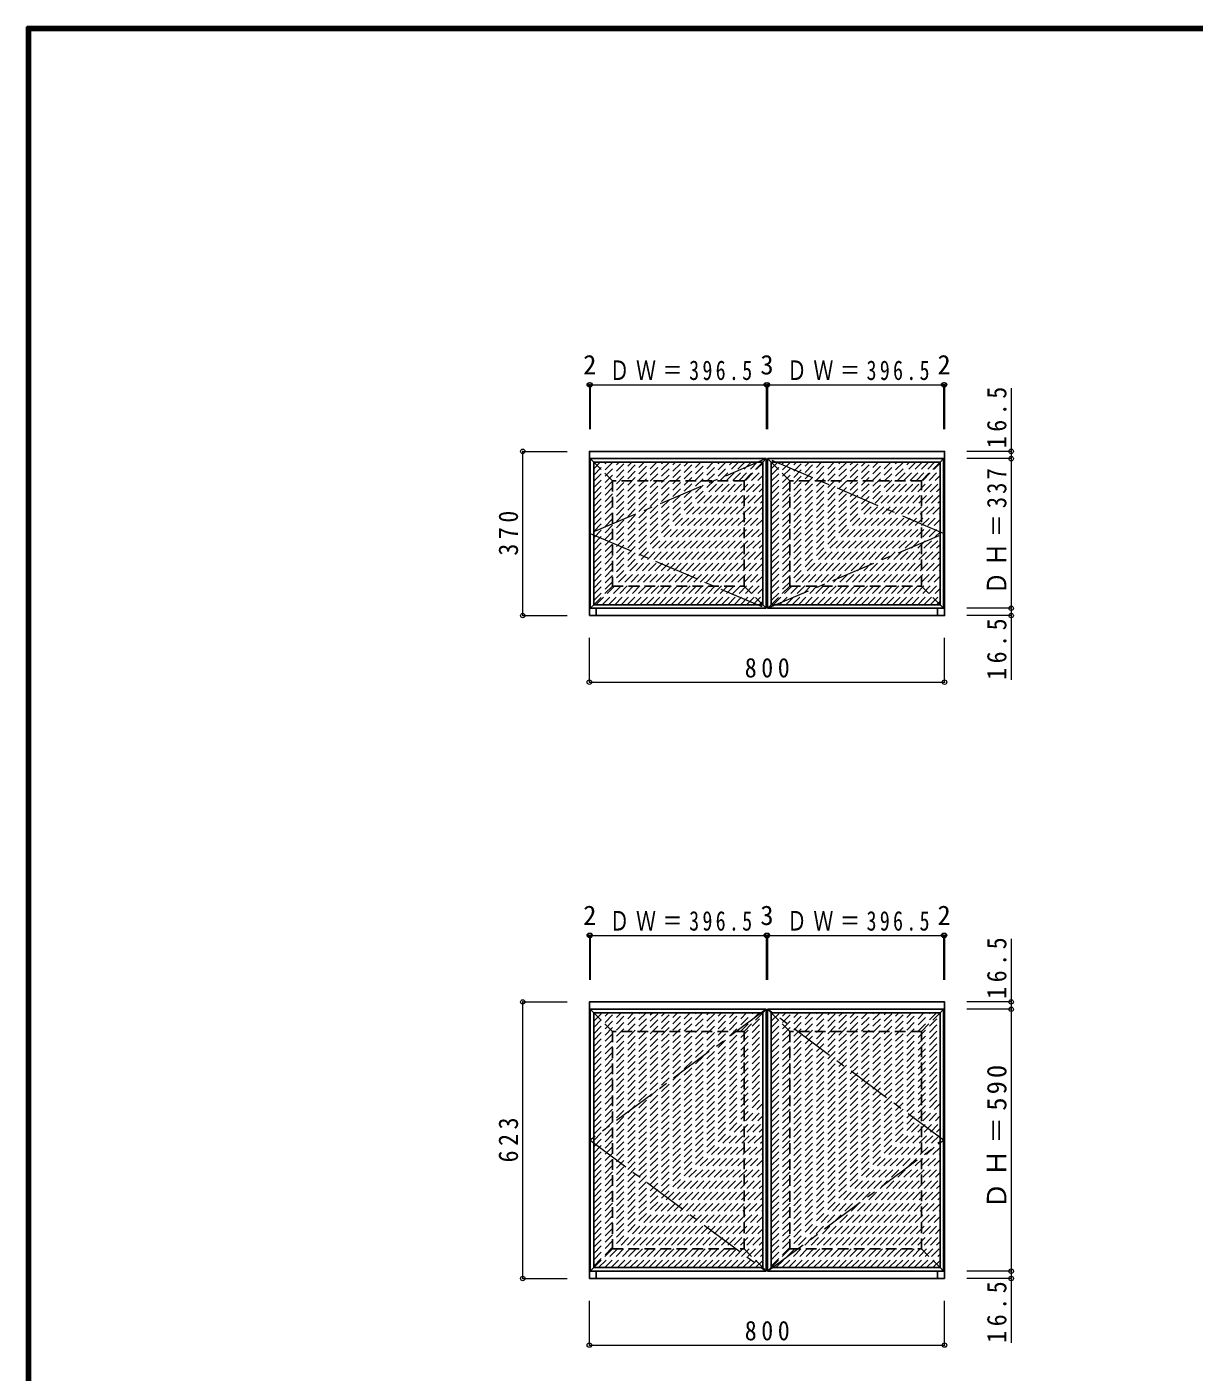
# Model space of a CAD drawing. Units: millimetres at full size, sheet at 1:20. Extents: x -4000 to 3800, y -2865 to 2783.
# Drawn here: x -4000 to -1371, y -247 to 2783 of the extents above; entities that cross this region are included whole.
import ezdxf
from ezdxf.enums import TextEntityAlignment as Align

# ---------------------------------------------------------------- set-up
doc = ezdxf.new("R2010")
doc.units = ezdxf.units.MM
doc.header["$LTSCALE"] = 20
doc.header["$PDMODE"] = 32
doc.header["$PDSIZE"] = 10
doc.linetypes.add('CHAIN1', pattern=[8, 5, -1, 1, -1])
doc.linetypes.add('DASHED1', pattern=[1.8, 1.2, -0.6])
for name, color, linetype, lineweight in [('0-1_本体', 3, 'Continuous', 25), ('0-B_寸法', 7, 'Continuous', 9), ('1-2_扉', 3, 'Continuous', 25), ('1-3_扉仕上', 3, 'Continuous', 25), ('1-C_ハッチ', 4, 'DASHED1', 9), ('F-1_枠', 6, 'Continuous', 40)]:
    doc.layers.add(name, color=color, linetype=linetype, lineweight=lineweight)
doc.styles.add('ＭＳ ゴシック', font='')
doc.styles.get('ＭＳ ゴシック').set_extended_font_data('MS Gothic')

msp = doc.modelspace()

# ---------------------------------------------------------------- linework, layer by layer
at = {"layer": '0-1_本体'}
for p, q in [((-2717.74, 1473.78), (-2717.74, 1457.28)), ((-1948.74, 1457.28), (-1948.74, 1473.78)), ((-2717.74, -19.46), (-2717.74, -35.96)), ((-1948.74, -35.96), (-1948.74, -19.46)), ((-2733.24, -35.96), (-1933.24, -35.96))]:
    msp.add_line(p, q, dxfattribs=at)
msp.add_lwpolyline([(-2733.24, 1457.28), (-1933.24, 1457.28), (-1933.24, 1827.28), (-2733.24, 1827.28)], close=True, dxfattribs=at)
msp.add_lwpolyline([(-1933.24, -35.96), (-1933.24, 587.04), (-2733.24, 587.04), (-2733.24, -35.96)], dxfattribs=at)
at = {"layer": '0-B_寸法', "color": 4}
for p, q in [((-2733.24, 1977.28), (-2731.24, 1977.28)), ((-2733.24, 1977.28), (-2733.24, 1877.28)), ((-2731.24, 1977.28), (-2731.24, 1877.28)), ((-2731.24, 1977.28), (-2334.74, 1977.28)), ((-2334.74, 1977.28), (-2334.74, 1877.28)), ((-2334.74, 1977.28), (-2331.74, 1977.28)), ((-2331.74, 1977.28), (-2331.74, 1877.28)), ((-2331.74, 1977.28), (-1935.24, 1977.28)), ((-1935.24, 1977.28), (-1935.24, 1877.28)), ((-1935.24, 1977.28), (-1933.24, 1977.28)), ((-1933.24, 1977.28), (-1933.24, 1877.28)), ((-1783.24, 1969.28), (-1783.24, 1312.45)), ((-2883.24, 1457.28), (-2883.24, 1827.28)), ((-2883.24, 1827.28), (-2783.24, 1827.28)), ((-1783.24, 1827.28), (-1883.24, 1827.28)), ((-1783.24, 1810.78), (-1883.24, 1810.78)), ((-2883.24, 1457.28), (-2783.24, 1457.28)), ((-1783.24, 1473.78), (-1883.24, 1473.78)), ((-1783.24, 1457.28), (-1883.24, 1457.28)), ((-2733.24, 1307.28), (-2733.24, 1407.28)), ((-1933.24, 1307.28), (-1933.24, 1407.28)), ((-2733.24, 1307.28), (-1933.24, 1307.28)), ((-2733.24, 737.04), (-2731.24, 737.04)), ((-2733.24, 737.04), (-2733.24, 637.04)), ((-2731.24, 737.04), (-2731.24, 637.04)), ((-2731.24, 737.04), (-2334.74, 737.04)), ((-2334.74, 737.04), (-2334.74, 637.04)), ((-2334.74, 737.04), (-2331.74, 737.04)), ((-2331.74, 737.04), (-2331.74, 637.04)), ((-2331.74, 737.04), (-1935.24, 737.04)), ((-1935.24, 737.04), (-1935.24, 637.04)), ((-1935.24, 737.04), (-1933.24, 737.04)), ((-1933.24, 737.04), (-1933.24, 637.04)), ((-1783.24, 729.04), (-1783.24, -180.79)), ((-2883.24, -35.96), (-2883.24, 587.04)), ((-2883.24, 587.04), (-2783.24, 587.04)), ((-1783.24, 587.04), (-1883.24, 587.04)), ((-1783.24, 570.54), (-1883.24, 570.54)), ((-1783.24, -19.46), (-1883.24, -19.46)), ((-2883.24, -35.96), (-2783.24, -35.96)), ((-1783.24, -35.96), (-1883.24, -35.96)), ((-2733.24, -185.96), (-2733.24, -85.96)), ((-1933.24, -185.96), (-1933.24, -85.96)), ((-2733.24, -185.96), (-1933.24, -185.96))]:
    msp.add_line(p, q, dxfattribs=at)
at = {"layer": '0-B_寸法'}
for p in [(-2733.24, 1977.28), (-2731.24, 1977.28), (-2334.74, 1977.28), (-2331.74, 1977.28), (-1935.24, 1977.28), (-1933.24, 1977.28), (-2883.24, 1827.28), (-1783.24, 1827.28), (-1783.24, 1810.78), (-2883.24, 1457.28), (-1783.24, 1473.78), (-1783.24, 1457.28), (-2733.24, 1307.28), (-1933.24, 1307.28), (-2733.24, 737.04), (-2731.24, 737.04), (-2334.74, 737.04), (-2331.74, 737.04), (-1935.24, 737.04), (-1933.24, 737.04), (-2883.24, 587.04), (-1783.24, 587.04), (-1783.24, 570.54), (-1783.24, -19.46), (-2883.24, -35.96), (-1783.24, -35.96), (-2733.24, -185.96), (-1933.24, -185.96)]:
    msp.add_point(p, dxfattribs=at)
at = {"layer": '1-2_扉'}
for p, q in [((-2334.74, 1473.78), (-2334.74, 1810.78)), ((-2331.74, 1473.78), (-2331.74, 1810.78)), ((-1935.24, 1810.78), (-2331.74, 1810.78)), ((-1935.24, 1473.78), (-1935.24, 1810.78)), ((-2331.74, 1473.78), (-1935.24, 1473.78)), ((-2334.74, -19.46), (-2334.74, 570.54)), ((-2331.74, -19.46), (-2331.74, 570.54)), ((-1935.24, 570.54), (-2331.74, 570.54)), ((-1935.24, -19.46), (-1935.24, 570.54)), ((-2731.24, -19.46), (-2334.74, -19.46)), ((-2331.74, -19.46), (-1935.24, -19.46))]:
    msp.add_line(p, q, dxfattribs=at)
for points in [[(-2334.74, 1810.78), (-2731.24, 1810.78), (-2731.24, 1473.78), (-2334.74, 1473.78)], [(-2334.74, 570.54), (-2731.24, 570.54), (-2731.24, -19.46)]]:
    msp.add_lwpolyline(points, dxfattribs=at)
at = {"layer": '1-2_扉', "color": 4, "linetype": 'CHAIN1', "lineweight": 9}
for points in [[(-2334.74, 1810.78), (-2731.24, 1642.28), (-2334.74, 1473.78)], [(-2331.74, 1473.78), (-1935.24, 1642.28), (-2331.74, 1810.78)], [(-2334.74, 570.54), (-2731.24, 275.54), (-2334.74, -19.46)], [(-2331.74, -19.46), (-1935.24, 275.54), (-2331.74, 570.54)]]:
    msp.add_lwpolyline(points, dxfattribs=at)
at = {"layer": '1-3_扉仕上'}
for p, q in [((-2723.24, 1802.78), (-2731.24, 1810.78)), ((-2342.74, 1802.78), (-2723.24, 1802.78)), ((-2342.74, 1802.78), (-2334.74, 1810.78)), ((-2342.74, 1481.78), (-2342.74, 1802.78)), ((-2323.74, 1802.78), (-2331.74, 1810.78)), ((-1943.24, 1802.78), (-2323.74, 1802.78)), ((-1943.24, 1802.78), (-1935.24, 1810.78)), ((-1943.24, 1481.78), (-1943.24, 1802.78)), ((-2723.24, 1481.78), (-2731.24, 1473.78)), ((-2342.74, 1481.78), (-2334.74, 1473.78)), ((-2323.74, 1481.78), (-2331.74, 1473.78)), ((-1943.24, 1481.78), (-1935.24, 1473.78)), ((-2723.24, 562.54), (-2731.24, 570.54)), ((-2342.74, 562.54), (-2723.24, 562.54)), ((-2342.74, 562.54), (-2334.74, 570.54)), ((-2342.74, -11.46), (-2342.74, 562.54)), ((-2323.74, 562.54), (-2331.74, 570.54)), ((-1943.24, 562.54), (-2323.74, 562.54)), ((-1943.24, 562.54), (-1935.24, 570.54)), ((-1943.24, -11.46), (-1943.24, 562.54)), ((-2723.24, -11.46), (-2731.24, -19.46)), ((-2323.74, -11.46), (-2331.74, -19.46))]:
    msp.add_line(p, q, dxfattribs=at)
at = {"layer": '1-3_扉仕上', "linetype": 'DASHED1'}
for p, q in [((-2681.24, 1760.78), (-2723.24, 1802.78)), ((-2384.74, 1760.78), (-2342.74, 1802.78)), ((-2281.74, 1760.78), (-2323.74, 1802.78)), ((-1985.24, 1760.78), (-1943.24, 1802.78)), ((-2681.24, 1523.78), (-2723.24, 1481.78)), ((-2384.74, 1523.78), (-2342.74, 1481.78)), ((-2281.74, 1523.78), (-2323.74, 1481.78)), ((-1985.24, 1523.78), (-1943.24, 1481.78)), ((-2384.74, 520.54), (-2342.74, 562.54)), ((-1985.24, 520.54), (-1943.24, 562.54)), ((-2681.24, 30.54), (-2723.24, -11.46)), ((-2384.74, 30.54), (-2342.74, -11.46)), ((-2281.74, 30.54), (-2323.74, -11.46)), ((-1985.24, 30.54), (-1943.24, -11.46))]:
    msp.add_line(p, q, dxfattribs=at)
at = {"layer": '1-3_扉仕上'}
for points in [[(-2723.24, 1802.78), (-2723.24, 1481.78), (-2342.74, 1481.78)], [(-2323.74, 1802.78), (-2323.74, 1481.78), (-1943.24, 1481.78)], [(-2723.24, 562.54), (-2723.24, -11.46), (-2342.74, -11.46), (-2334.74, -19.46)], [(-2323.74, 562.54), (-2323.74, -11.46), (-1943.24, -11.46), (-1935.24, -19.46)]]:
    msp.add_lwpolyline(points, dxfattribs=at)
at = {"layer": '1-3_扉仕上', "linetype": 'DASHED1'}
for points in [[(-2384.74, 1760.78), (-2681.24, 1760.78), (-2681.24, 1523.78), (-2384.74, 1523.78)], [(-1985.24, 1760.78), (-2281.74, 1760.78), (-2281.74, 1523.78), (-1985.24, 1523.78)]]:
    msp.add_lwpolyline(points, close=True, dxfattribs=at)
for points in [[(-2384.74, 520.54), (-2681.24, 520.54), (-2723.24, 562.54)], [(-1985.24, 520.54), (-2281.74, 520.54), (-2323.74, 562.54)], [(-2681.24, 520.54), (-2681.24, 30.54), (-2384.74, 30.54), (-2384.74, 520.54)], [(-2281.74, 520.54), (-2281.74, 30.54), (-1985.24, 30.54), (-1985.24, 520.54)]]:
    msp.add_lwpolyline(points, dxfattribs=at)
at = {"layer": '1-C_ハッチ'}
for p, q in [((-2723.24, 1491.12), (-2411.58, 1802.78)), ((-2723.24, 1505.26), (-2425.72, 1802.78)), ((-2723.24, 1519.4), (-2439.86, 1802.78)), ((-2723.24, 1533.55), (-2454.01, 1802.78)), ((-2723.24, 1547.69), (-2468.15, 1802.78)), ((-2723.24, 1561.83), (-2482.29, 1802.78)), ((-2723.24, 1575.97), (-2496.43, 1802.78)), ((-2723.24, 1590.12), (-2510.58, 1802.78)), ((-2723.24, 1604.26), (-2524.72, 1802.78)), ((-2723.24, 1618.4), (-2538.86, 1802.78)), ((-2723.24, 1632.54), (-2553, 1802.78)), ((-2723.24, 1646.68), (-2567.14, 1802.78)), ((-2723.24, 1660.83), (-2581.29, 1802.78)), ((-2723.24, 1674.97), (-2595.43, 1802.78)), ((-2723.24, 1689.11), (-2609.57, 1802.78)), ((-2723.24, 1703.25), (-2623.71, 1802.78)), ((-2723.24, 1717.39), (-2637.85, 1802.78)), ((-2723.24, 1731.54), (-2652, 1802.78)), ((-2723.24, 1745.68), (-2666.14, 1802.78)), ((-2723.24, 1759.82), (-2680.28, 1802.78)), ((-2723.24, 1773.96), (-2694.42, 1802.78)), ((-2723.24, 1788.1), (-2708.57, 1802.78)), ((-2723.24, 1802.25), (-2722.71, 1802.78)), ((-2718.44, 1481.78), (-2397.44, 1802.78)), ((-2704.3, 1481.78), (-2383.3, 1802.78)), ((-2690.15, 1481.78), (-2369.15, 1802.78)), ((-2676.01, 1481.78), (-2355.01, 1802.78)), ((-2661.87, 1481.78), (-2342.74, 1800.91)), ((-2323.74, 1491.12), (-2012.08, 1802.78)), ((-2323.74, 1505.26), (-2026.22, 1802.78)), ((-2323.74, 1519.4), (-2040.36, 1802.78)), ((-2323.74, 1533.55), (-2054.51, 1802.78)), ((-2323.74, 1547.69), (-2068.65, 1802.78)), ((-2323.74, 1561.83), (-2082.79, 1802.78)), ((-2323.74, 1575.97), (-2096.93, 1802.78)), ((-2323.74, 1590.12), (-2111.08, 1802.78)), ((-2323.74, 1604.26), (-2125.22, 1802.78)), ((-2323.74, 1618.4), (-2139.36, 1802.78)), ((-2323.74, 1632.54), (-2153.5, 1802.78)), ((-2323.74, 1646.68), (-2167.64, 1802.78)), ((-2323.74, 1660.83), (-2181.79, 1802.78)), ((-2323.74, 1674.97), (-2195.93, 1802.78)), ((-2323.74, 1689.11), (-2210.07, 1802.78)), ((-2323.74, 1703.25), (-2224.21, 1802.78)), ((-2323.74, 1717.39), (-2238.35, 1802.78)), ((-2323.74, 1731.54), (-2252.5, 1802.78)), ((-2323.74, 1745.68), (-2266.64, 1802.78)), ((-2323.74, 1759.82), (-2280.78, 1802.78)), ((-2323.74, 1773.96), (-2294.92, 1802.78)), ((-2323.74, 1788.1), (-2309.07, 1802.78)), ((-2323.74, 1802.25), (-2323.21, 1802.78)), ((-2318.94, 1481.78), (-1997.94, 1802.78)), ((-2304.8, 1481.78), (-1983.8, 1802.78)), ((-2290.65, 1481.78), (-1969.65, 1802.78)), ((-2276.51, 1481.78), (-1955.51, 1802.78)), ((-2262.37, 1481.78), (-1943.24, 1800.91)), ((-2647.73, 1481.78), (-2342.74, 1786.77)), ((-2633.59, 1481.78), (-2342.74, 1772.63)), ((-2619.44, 1481.78), (-2342.74, 1758.48)), ((-2248.23, 1481.78), (-1943.24, 1786.77)), ((-2234.09, 1481.78), (-1943.24, 1772.63)), ((-2219.94, 1481.78), (-1943.24, 1758.48)), ((-2605.3, 1481.78), (-2342.74, 1744.34)), ((-2591.16, 1481.78), (-2342.74, 1730.2)), ((-2205.8, 1481.78), (-1943.24, 1744.34)), ((-2191.66, 1481.78), (-1943.24, 1730.2)), ((-2577.02, 1481.78), (-2342.74, 1716.06)), ((-2562.87, 1481.78), (-2342.74, 1701.91)), ((-2177.52, 1481.78), (-1943.24, 1716.06)), ((-2163.37, 1481.78), (-1943.24, 1701.91)), ((-2548.73, 1481.78), (-2342.74, 1687.77)), ((-2534.59, 1481.78), (-2342.74, 1673.63)), ((-2149.23, 1481.78), (-1943.24, 1687.77)), ((-2135.09, 1481.78), (-1943.24, 1673.63)), ((-2520.45, 1481.78), (-2342.74, 1659.49)), ((-2506.31, 1481.78), (-2342.74, 1645.35)), ((-2120.95, 1481.78), (-1943.24, 1659.49)), ((-2106.81, 1481.78), (-1943.24, 1645.35)), ((-2492.16, 1481.78), (-2342.74, 1631.2)), ((-2478.02, 1481.78), (-2342.74, 1617.06)), ((-2092.66, 1481.78), (-1943.24, 1631.2)), ((-2078.52, 1481.78), (-1943.24, 1617.06)), ((-2463.88, 1481.78), (-2342.74, 1602.92)), ((-2449.74, 1481.78), (-2342.74, 1588.78)), ((-2064.38, 1481.78), (-1943.24, 1602.92)), ((-2050.24, 1481.78), (-1943.24, 1588.78)), ((-2435.6, 1481.78), (-2342.74, 1574.64)), ((-2421.45, 1481.78), (-2342.74, 1560.49)), ((-2407.31, 1481.78), (-2342.74, 1546.35)), ((-2036.1, 1481.78), (-1943.24, 1574.64)), ((-2021.95, 1481.78), (-1943.24, 1560.49)), ((-2007.81, 1481.78), (-1943.24, 1546.35)), ((-2393.17, 1481.78), (-2342.74, 1532.21)), ((-2379.03, 1481.78), (-2342.74, 1518.07)), ((-1993.67, 1481.78), (-1943.24, 1532.21)), ((-1979.53, 1481.78), (-1943.24, 1518.07)), ((-2364.89, 1481.78), (-2342.74, 1503.92)), ((-2350.74, 1481.78), (-2342.74, 1489.78)), ((-1965.39, 1481.78), (-1943.24, 1503.92)), ((-1951.24, 1481.78), (-1943.24, 1489.78)), ((-2723.24, 190.04), (-2350.74, 562.54)), ((-2723.24, 204.19), (-2364.89, 562.54)), ((-2723.24, 218.33), (-2379.03, 562.54)), ((-2723.24, 232.47), (-2393.17, 562.54)), ((-2723.24, 246.61), (-2407.31, 562.54)), ((-2723.24, 260.75), (-2421.45, 562.54)), ((-2723.24, 274.9), (-2435.6, 562.54)), ((-2723.24, 289.04), (-2449.74, 562.54)), ((-2723.24, 303.18), (-2463.88, 562.54)), ((-2723.24, 317.32), (-2478.02, 562.54)), ((-2723.24, 331.46), (-2492.16, 562.54)), ((-2723.24, 345.61), (-2506.31, 562.54)), ((-2723.24, 359.75), (-2520.45, 562.54)), ((-2723.24, 373.89), (-2534.59, 562.54)), ((-2723.24, 388.03), (-2548.73, 562.54)), ((-2723.24, 402.18), (-2562.88, 562.54)), ((-2723.24, 416.32), (-2577.02, 562.54)), ((-2723.24, 430.46), (-2591.16, 562.54)), ((-2723.24, 444.6), (-2605.3, 562.54)), ((-2723.24, 458.74), (-2619.44, 562.54)), ((-2723.24, 472.89), (-2633.59, 562.54)), ((-2723.24, 487.03), (-2647.73, 562.54)), ((-2723.24, 501.17), (-2661.87, 562.54)), ((-2723.24, 515.31), (-2676.01, 562.54)), ((-2723.24, 529.45), (-2690.15, 562.54)), ((-2723.24, 543.6), (-2704.3, 562.54)), ((-2723.24, 557.74), (-2718.44, 562.54)), ((-2723.24, 175.9), (-2342.74, 556.4)), ((-2323.74, 190.04), (-1951.24, 562.54)), ((-2323.74, 204.19), (-1965.39, 562.54)), ((-2323.74, 218.33), (-1979.53, 562.54)), ((-2323.74, 232.47), (-1993.67, 562.54)), ((-2323.74, 246.61), (-2007.81, 562.54)), ((-2323.74, 260.75), (-2021.95, 562.54)), ((-2323.74, 274.9), (-2036.1, 562.54)), ((-2323.74, 289.04), (-2050.24, 562.54)), ((-2323.74, 303.18), (-2064.38, 562.54)), ((-2323.74, 317.32), (-2078.52, 562.54)), ((-2323.74, 331.46), (-2092.66, 562.54)), ((-2323.74, 345.61), (-2106.81, 562.54)), ((-2323.74, 359.75), (-2120.95, 562.54)), ((-2323.74, 373.89), (-2135.09, 562.54)), ((-2323.74, 388.03), (-2149.23, 562.54)), ((-2323.74, 402.18), (-2163.38, 562.54)), ((-2323.74, 416.32), (-2177.52, 562.54)), ((-2323.74, 430.46), (-2191.66, 562.54)), ((-2323.74, 444.6), (-2205.8, 562.54)), ((-2323.74, 458.74), (-2219.94, 562.54)), ((-2323.74, 472.89), (-2234.09, 562.54)), ((-2323.74, 487.03), (-2248.23, 562.54)), ((-2323.74, 501.17), (-2262.37, 562.54)), ((-2323.74, 515.31), (-2276.51, 562.54)), ((-2323.74, 529.45), (-2290.65, 562.54)), ((-2323.74, 543.6), (-2304.8, 562.54)), ((-2323.74, 557.74), (-2318.94, 562.54)), ((-2323.74, 175.9), (-1943.24, 556.4)), ((-2723.24, 161.76), (-2342.74, 542.26)), ((-2723.24, 147.62), (-2342.74, 528.12)), ((-2323.74, 161.76), (-1943.24, 542.26)), ((-2323.74, 147.62), (-1943.24, 528.12)), ((-2723.24, 133.48), (-2342.74, 513.98)), ((-2723.24, 119.33), (-2342.74, 499.83)), ((-2723.24, 105.19), (-2342.74, 485.69)), ((-2323.74, 133.48), (-1943.24, 513.98)), ((-2323.74, 119.33), (-1943.24, 499.83)), ((-2323.74, 105.19), (-1943.24, 485.69)), ((-2723.24, 91.05), (-2342.74, 471.55)), ((-2723.24, 76.91), (-2342.74, 457.41)), ((-2323.74, 91.05), (-1943.24, 471.55)), ((-2323.74, 76.91), (-1943.24, 457.41)), ((-2723.24, 62.76), (-2342.74, 443.26)), ((-2723.24, 48.62), (-2342.74, 429.12)), ((-2323.74, 62.76), (-1943.24, 443.26)), ((-2323.74, 48.62), (-1943.24, 429.12)), ((-2723.24, 34.48), (-2342.74, 414.98)), ((-2723.24, 20.34), (-2342.74, 400.84)), ((-2323.74, 34.48), (-1943.24, 414.98)), ((-2323.74, 20.34), (-1943.24, 400.84)), ((-2723.24, 6.2), (-2342.74, 386.7)), ((-2723.24, -7.95), (-2342.74, 372.55)), ((-2323.74, 6.2), (-1943.24, 386.7)), ((-2323.74, -7.95), (-1943.24, 372.55)), ((-2712.61, -11.46), (-2342.74, 358.41)), ((-2698.47, -11.46), (-2342.74, 344.27)), ((-2313.11, -11.46), (-1943.24, 358.41)), ((-2298.97, -11.46), (-1943.24, 344.27)), ((-2684.33, -11.46), (-2342.74, 330.13)), ((-2670.18, -11.46), (-2342.74, 315.99)), ((-2284.83, -11.46), (-1943.24, 330.13)), ((-2270.68, -11.46), (-1943.24, 315.99)), ((-2656.04, -11.46), (-2342.74, 301.84)), ((-2641.9, -11.46), (-2342.74, 287.7)), ((-2627.76, -11.46), (-2342.74, 273.56)), ((-2256.54, -11.46), (-1943.24, 301.84)), ((-2242.4, -11.46), (-1943.24, 287.7)), ((-2228.26, -11.46), (-1943.24, 273.56)), ((-2613.62, -11.46), (-2342.74, 259.42)), ((-2599.47, -11.46), (-2342.74, 245.27)), ((-2214.12, -11.46), (-1943.24, 259.42)), ((-2199.97, -11.46), (-1943.24, 245.27)), ((-2585.33, -11.46), (-2342.74, 231.13)), ((-2571.19, -11.46), (-2342.74, 216.99)), ((-2185.83, -11.46), (-1943.24, 231.13)), ((-2171.69, -11.46), (-1943.24, 216.99)), ((-2557.05, -11.46), (-2342.74, 202.85)), ((-2542.91, -11.46), (-2342.74, 188.71)), ((-2157.55, -11.46), (-1943.24, 202.85)), ((-2143.41, -11.46), (-1943.24, 188.71)), ((-2528.76, -11.46), (-2342.74, 174.56)), ((-2514.62, -11.46), (-2342.74, 160.42)), ((-2129.26, -11.46), (-1943.24, 174.56)), ((-2115.12, -11.46), (-1943.24, 160.42)), ((-2500.48, -11.46), (-2342.74, 146.28)), ((-2486.34, -11.46), (-2342.74, 132.14)), ((-2100.98, -11.46), (-1943.24, 146.28)), ((-2086.84, -11.46), (-1943.24, 132.14)), ((-2472.19, -11.46), (-2342.74, 118)), ((-2458.05, -11.46), (-2342.74, 103.85)), ((-2072.69, -11.46), (-1943.24, 118)), ((-2058.55, -11.46), (-1943.24, 103.85)), ((-2443.91, -11.46), (-2342.74, 89.71)), ((-2429.77, -11.46), (-2342.74, 75.57)), ((-2415.63, -11.46), (-2342.74, 61.43)), ((-2044.41, -11.46), (-1943.24, 89.71)), ((-2030.27, -11.46), (-1943.24, 75.57)), ((-2016.13, -11.46), (-1943.24, 61.43)), ((-2401.48, -11.46), (-2342.74, 47.28)), ((-2387.34, -11.46), (-2342.74, 33.14)), ((-2001.98, -11.46), (-1943.24, 47.28)), ((-1987.84, -11.46), (-1943.24, 33.14)), ((-2373.2, -11.46), (-2342.74, 19)), ((-2359.06, -11.46), (-2342.74, 4.86)), ((-1973.7, -11.46), (-1943.24, 19)), ((-1959.56, -11.46), (-1943.24, 4.86)), ((-2344.92, -11.46), (-2342.74, -9.28)), ((-1945.42, -11.46), (-1943.24, -9.28))]:
    msp.add_line(p, q, dxfattribs=at)
at = {"layer": 'F-1_枠'}
for p, q in [((-4000, 2783.33), (3800, 2783.33)), ((-4000, 2783.33), (-4000, -2796.67)), ((-4000, 2780), (3800, 2780)), ((-4000, 2776.67), (3800, 2776.67)), ((-3996.67, 2783.33), (-3996.67, -2796.67)), ((-3993.33, 2783.33), (-3993.33, -2796.67))]:
    msp.add_line(p, q, dxfattribs=at)

# ---------------------------------------------------------------- texts
at = {"layer": '0-B_寸法', "style": 'ＭＳ ゴシック'}
for s, p in [('2', (-2747.24, 1987.28)), ('3', (-2348.24, 1987.28)), ('2', (-1949.24, 1987.28)), ('2', (-2747.24, 747.04)), ('3', (-2348.24, 747.04)), ('2', (-1949.24, 747.04))]:
    msp.add_text(s, height=43.99, dxfattribs=at).set_placement(p, align=Align.BOTTOM_LEFT)
at = {"layer": '0-B_寸法', "char_height": 43.99, "attachment_point": 7, "style": 'ＭＳ ゴシック'}
for s, insert in [('\\T1.33;\\W0.75;ＤＷ＝396.5', (-2687.99, 1987.28)), ('\\T1.33;\\W0.75;ＤＷ＝396.5', (-2288.49, 1987.28)), ('\\T1.38;\\W0.9;800', (-2383.24, 1317.28)), ('\\T1.33;\\W0.75;ＤＷ＝396.5', (-2687.99, 747.04)), ('\\T1.33;\\W0.75;ＤＷ＝396.5', (-2288.49, 747.04)), ('\\T1.38;\\W0.9;800', (-2383.24, -175.96))]:
    msp.add_mtext(s, dxfattribs=dict(at, insert=insert))
at = {"layer": '0-B_寸法', "char_height": 43.99, "attachment_point": 7, "rotation": 90, "style": 'ＭＳ ゴシック'}
for s, insert in [('\\T1.38;\\W0.9;16.5', (-1793.24, 1834.28)), ('\\T1.27;\\W0.85;ＤＨ＝337', (-1793.24, 1504.78)), ('\\T1.38;\\W0.9;370', (-2893.24, 1592.28)), ('\\T1.38;\\W0.9;16.5', (-1793.24, 1312.45)), ('\\T1.38;\\W0.9;16.5', (-1793.24, 594.04)), ('\\T1.23;ＤＨ＝590', (-1793.24, 120.54)), ('\\T1.38;\\W0.9;623', (-2893.24, 225.54)), ('\\T1.38;\\W0.9;16.5', (-1793.24, -180.79))]:
    msp.add_mtext(s, dxfattribs=dict(at, insert=insert))

doc.saveas('drawing.dxf')
